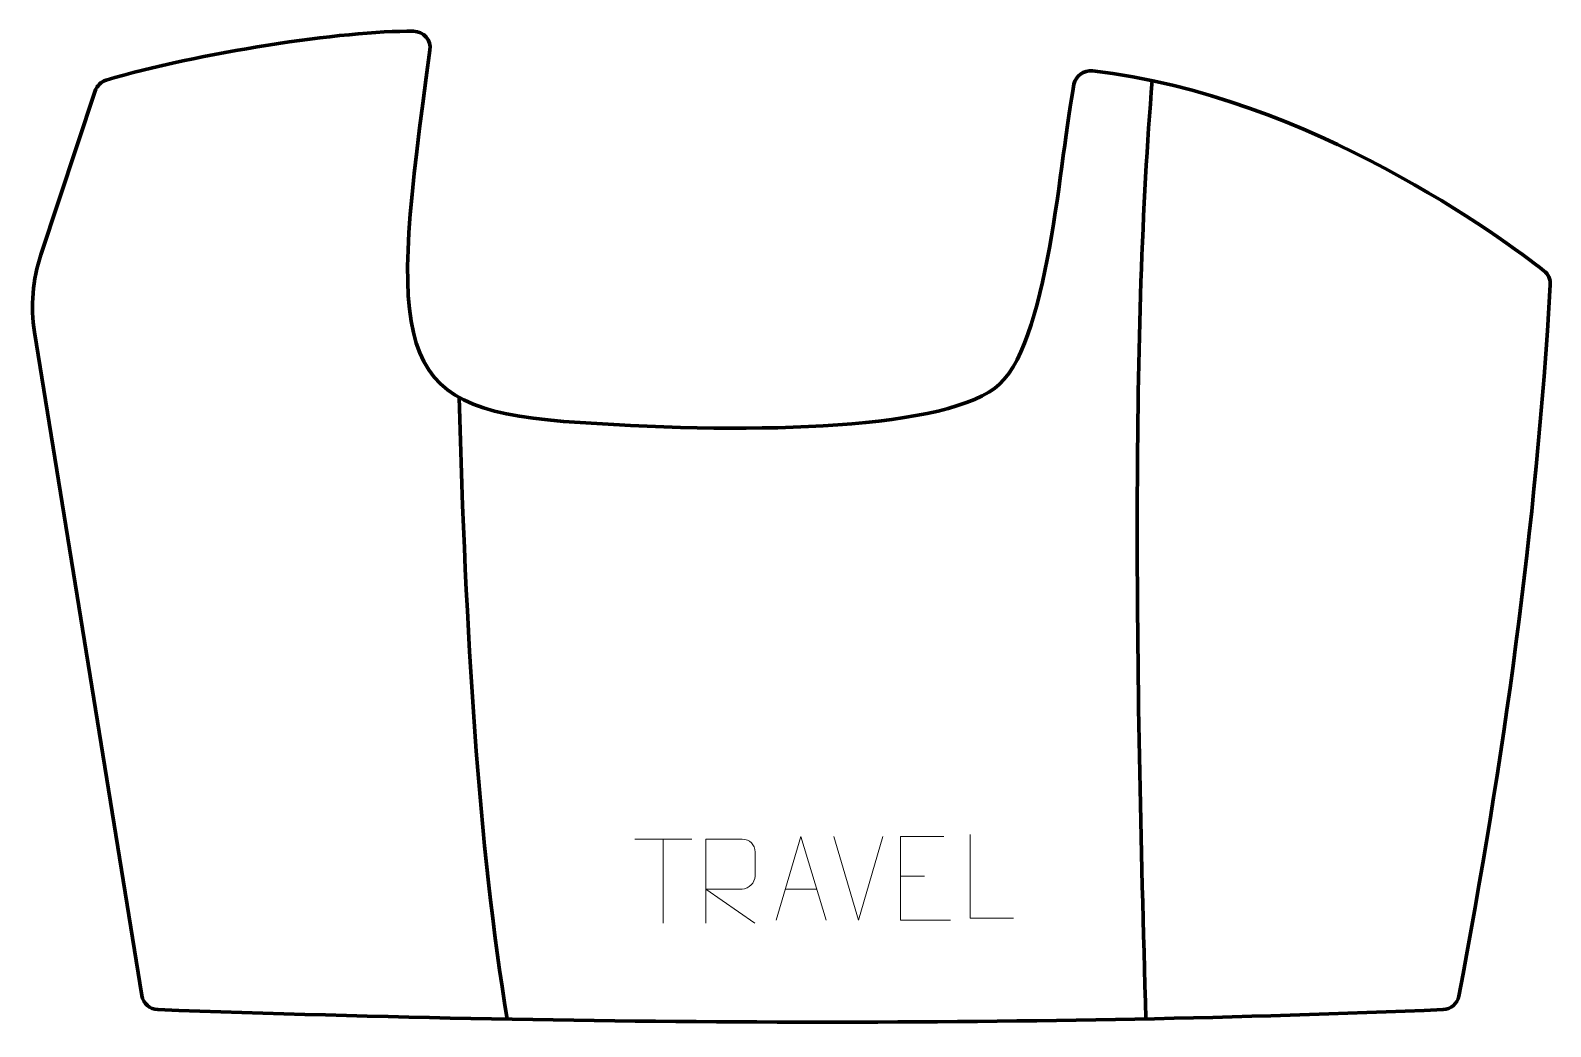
# Model space of a CAD drawing. Header units: millimetres. Extents: x -227 to 226, y -149 to 148.
import ezdxf

# ---------------------------------------------------------------- set-up
doc = ezdxf.new("R2010")
doc.units = ezdxf.units.MM
doc.header["$MEASUREMENT"] = 0
for name, color, linetype in [('layer 1', 7, 'Continuous'), ('layer 2', 7, 'Continuous'), ('layer 3', 7, 'Continuous')]:
    doc.layers.add(name, color=color, linetype=linetype)

msp = doc.modelspace()

# ---------------------------------------------------------------- linework, layer by layer
at = {"layer": 'layer 1', "color": 250, "lineweight": 9}
for points in [[(-46.6504, -93.0665), (-46.6504, -93.0665), (-29.6632, -93.0665), (-29.6632, -93.0665)], [(-38.1566, -117.9965), (-38.1566, -117.9965), (-38.1566, -93.043), (-38.1566, -93.043)], [(19.9289, -117.1539), (19.9289, -117.1539), (12.6071, -92.2003), (12.6071, -92.2003)], [(27.2508, -92.2003), (27.2508, -92.2003), (19.929, -117.1539), (19.929, -117.1539)], [(32.496, -104.08), (32.496, -104.08), (39.6641, -104.08), (39.6641, -104.08)], [(-1.8189, -107.9044), (-1.8189, -107.9044), (7.6768, -107.9044), (7.6768, -107.9044)]]:
    msp.add_open_spline(points, degree=3, dxfattribs=at)
for points, knots in [([(-25.4888, -117.9965), (-25.4888, -117.9965), (-25.4888, -93.043), (-25.4888, -93.043), (-25.4888, -93.043), (-21.894, -93.043), (-18.2985, -93.043), (-14.7033, -93.043), (-14.7033, -93.043), (-12.378, -93.0807), (-10.8207, -94.5707), (-10.8248, -96.9371), (-10.8248, -96.9371), (-10.8252, -98.9726), (-10.8252, -102.032), (-10.8248, -104.068), (-10.8248, -104.068), (-10.8313, -105.9435), (-12.6436, -107.8853), (-14.6531, -107.9044), (-14.6531, -107.9044), (-14.6531, -107.9044), (-25.4888, -107.9044), (-25.4888, -107.9044), (-25.4888, -107.9044), (-25.4888, -107.9044), (-10.8341, -117.9965), (-10.8341, -117.9965)], [0, 0, 0, 0, 0.125, 0.125, 0.125, 0.125, 0.25, 0.25, 0.25, 0.25, 0.375, 0.375, 0.375, 0.375, 0.5, 0.5, 0.5, 0.5, 0.625, 0.625, 0.625, 0.625, 0.75, 0.75, 0.75, 0.75, 1, 1, 1, 1]), ([(-4.5415, -117.1538), (-4.5415, -117.1538), (2.8295, -92.2003), (2.8295, -92.2003), (2.8295, -92.2003), (2.8295, -92.2003), (10.3994, -117.1538), (10.3994, -117.1538)], [0, 0, 0, 0, 0.33333333, 0.33333333, 0.33333333, 0.33333333, 1, 1, 1, 1]), ([(45.3699, -92.2003), (45.3699, -92.2003), (32.496, -92.2003), (32.496, -92.2003), (32.496, -92.2003), (32.496, -92.2003), (32.496, -117.1539), (32.496, -117.1539), (32.496, -117.1539), (32.496, -117.1539), (47.3618, -117.1539), (47.3618, -117.1539)], [0, 0, 0, 0, 0.25, 0.25, 0.25, 0.25, 0.5, 0.5, 0.5, 0.5, 1, 1, 1, 1]), ([(66.1386, -116.5568), (66.1386, -116.5568), (53.1895, -116.5568), (53.1895, -116.5568), (53.1895, -116.5568), (53.1895, -116.5568), (53.1895, -91.6032), (53.1895, -91.6032)], [0, 0, 0, 0, 0.33333333, 0.33333333, 0.33333333, 0.33333333, 1, 1, 1, 1])]:
    msp.add_open_spline(points, degree=3, knots=knots, dxfattribs=at)
at = {"layer": 'layer 2', "color": 12, "lineweight": 200}
msp.add_open_spline([(194.0007, -143.7957), (73.6961, -148.8378), (-54.775, -148.6322), (-188.5942, -143.7778), (-188.5942, -143.7778), (-190.9786, -143.6912), (-192.9715, -141.9424), (-193.3504, -139.6027), (-193.3504, -139.6027), (-193.3504, -139.6027), (-225.335, 57.8567), (-225.335, 57.8567), (-225.335, 57.8567), (-226.539, 65.5997), (-225.8807, 73.5156), (-223.4144, 80.9572), (-223.4144, 80.9572), (-223.4144, 80.9572), (-207.2548, 129.72), (-207.2548, 129.72), (-207.2548, 129.72), (-206.7468, 131.2528), (-205.5223, 132.4498), (-203.9665, 132.9163), (-203.9665, 132.9163), (-176.8862, 141.036), (-133.1249, 147.7408), (-112.4669, 147.4949), (-112.4669, 147.4949), (-109.4616, 147.4591), (-107.1756, 144.8039), (-107.5866, 141.8474), (-107.5866, 141.8474), (-119.9842, 52.7204), (-119.3729, 35.2365), (-67.7943, 31.3558), (-67.7943, 31.3558), (-15.2015, 27.3991), (42.9695, 28.4851), (60.5004, 41.1471), (60.5004, 41.1471), (76.6724, 52.8271), (79.9603, 110.9745), (84.1263, 131.7222), (84.1263, 131.7222), (84.6346, 134.2547), (87.0184, 135.9648), (89.6025, 135.6768), (89.6025, 135.6768), (154.3626, 128.4557), (212.5476, 85.1799), (224.0171, 76.2007), (224.0171, 76.2007), (225.2998, 75.1965), (226.0072, 73.6316), (225.9112, 72.012), (225.9112, 72.012), (221.5759, -1.4471), (212.0745, -69.0029), (198.7032, -139.7488), (198.7032, -139.7488), (198.2739, -142.019), (196.3248, -143.6987), (194.0007, -143.7957)], degree=3, knots=[0, 0, 0, 0, 0.05882353, 0.05882353, 0.05882353, 0.05882353, 0.11764706, 0.11764706, 0.11764706, 0.11764706, 0.17647059, 0.17647059, 0.17647059, 0.17647059, 0.23529412, 0.23529412, 0.23529412, 0.23529412, 0.29411765, 0.29411765, 0.29411765, 0.29411765, 0.35294118, 0.35294118, 0.35294118, 0.35294118, 0.41176471, 0.41176471, 0.41176471, 0.41176471, 0.47058824, 0.47058824, 0.47058824, 0.47058824, 0.52941176, 0.52941176, 0.52941176, 0.52941176, 0.58823529, 0.58823529, 0.58823529, 0.58823529, 0.64705882, 0.64705882, 0.64705882, 0.64705882, 0.70588235, 0.70588235, 0.70588235, 0.70588235, 0.76470588, 0.76470588, 0.76470588, 0.76470588, 0.82352941, 0.82352941, 0.82352941, 0.82352941, 0.88235294, 0.88235294, 0.88235294, 0.88235294, 1, 1, 1, 1], dxfattribs=at)
at = {"layer": 'layer 3', "color": 142, "lineweight": 200}
for points in [[(107.4093, 132.7946), (101.2505, 58.884), (102.3254, -40.1059), (105.5466, -146.5366)], [(-98.921, 38.4739), (-96.9793, -31.0827), (-93.1693, -95.4696), (-84.5763, -146.6244)]]:
    msp.add_open_spline(points, degree=3, dxfattribs=at)

doc.saveas('drawing.dxf')
